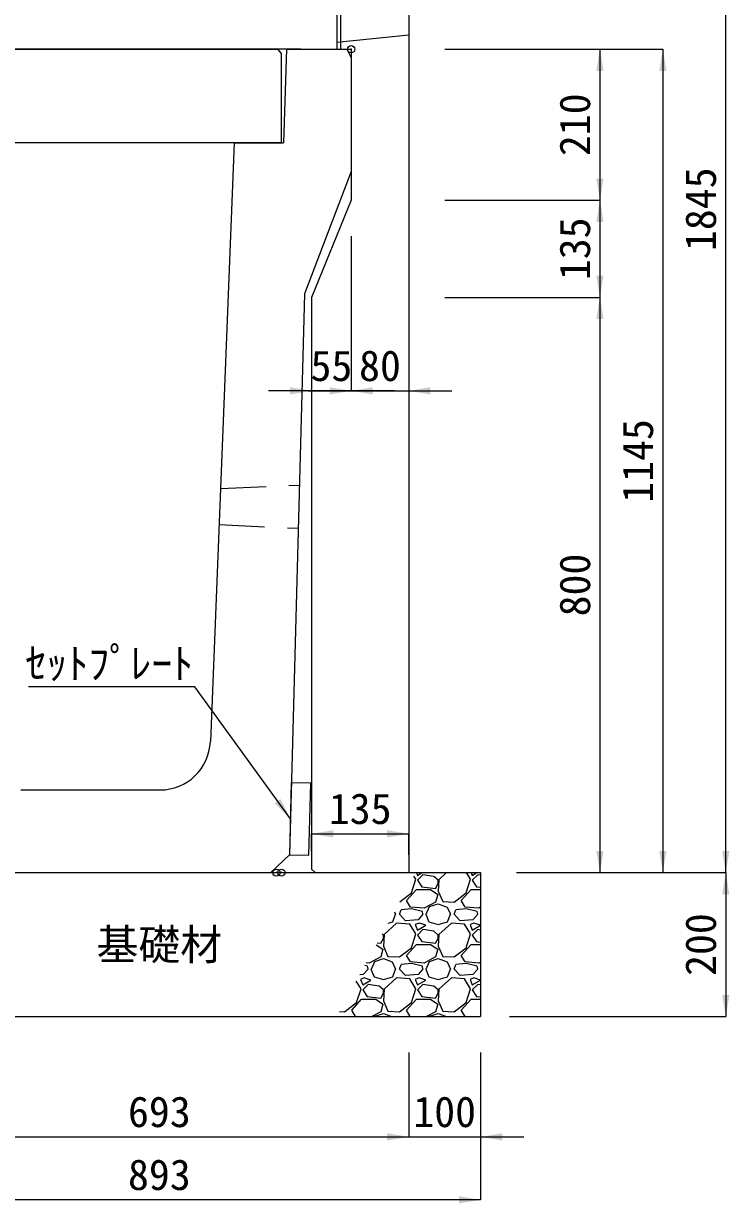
# Model space of a CAD drawing. Units: millimetres at full size. Extents: x 172874 to 217143, y 854931 to 903297.
# Drawn here: x 208384 to 209366, y 860014 to 861654 of the extents above; entities that cross this region are included whole.
import ezdxf
from ezdxf.enums import TextEntityAlignment as Align

# ---------------------------------------------------------------- set-up
doc = ezdxf.new("R2010")
doc.units = ezdxf.units.MM
doc.header["$LTSCALE"] = 20
doc.header["$PDMODE"] = 32
doc.header["$PDSIZE"] = 10
doc.linetypes.add('DASHED', pattern=[7.5, 6, -1.5])
doc.linetypes.add('USER2', pattern=[4.7625, 3.175, -1.5875])
for name, color, linetype, lineweight in [('セットプレート', 3, 'Continuous', 13), ('パネックスKDR', 2, 'Continuous', 13), ('基礎材', 7, 'Continuous', 15), ('寸法線', 7, 'Continuous', 13), ('引出線', 4, 'Continuous', 13), ('本体', 2, 'Continuous', 13), ('補助線', 8, 'Continuous', 13), ('ﾊｯﾁﾝｸﾞ', 7, 'Continuous', 5)]:
    doc.layers.add(name, color=color, linetype=linetype, lineweight=lineweight)
doc.styles.add('ＭＳ ゴシック', font='')
doc.styles.get('ＭＳ ゴシック').set_extended_font_data('MS Gothic')

# ---------------------------------------------------------------- blocks, each defined once
blk = doc.blocks.new('filled_arrow')
at = {"color": 0, "linetype": 'Continuous', "lineweight": -2}
blk.add_solid([(7.5, 1.25), (0, 0), (7.5, -1.25)], dxfattribs=at)

msp = doc.modelspace()

# ---------------------------------------------------------------- linework, layer by layer
at = {"layer": 'セットプレート'}
msp.add_lwpolyline([(208753.99, 860498.51), (208780.98, 860497.79), (208783.66, 860597.75), (208756.67, 860598.48)], close=True, dxfattribs=at)
at = {"layer": 'パネックスKDR', "lineweight": 5}
msp.add_line((208824.9, 862318.52), (208824.9, 861618.52), dxfattribs=at)
at = {"layer": 'パネックスKDR'}
for p, q in [((208919.9, 862318.52), (208919.9, 860473.52)), ((208819.9, 862313.52), (208819.9, 861618.52)), ((208819.9, 861618.52), (208839.9, 861618.52)), ((208839.9, 861618.52), (208839.9, 861408.52)), ((208839.9, 861408.52), (208784.9, 861273.52)), ((208784.9, 861273.52), (208784.9, 860478.52)), ((208784.9, 860478.52), (208789.9, 860473.52)), ((208789.9, 860473.52), (208919.9, 860473.52))]:
    msp.add_line(p, q, dxfattribs=at)
at = {"layer": 'パネックスKDR', "linetype": 'DASHED', "lineweight": 9}
msp.add_line((208819.9, 861628.52), (208919.9, 861638.52), dxfattribs=at)
at = {"layer": '基礎材'}
for p, q in [((208126.48, 860473.52), (209019.9, 860473.52)), ((209019.9, 860473.52), (209019.9, 860273.52)), ((208126.48, 860273.52), (209019.9, 860273.52))]:
    msp.add_line(p, q, dxfattribs=at)
at = {"layer": '寸法線'}
for p, q in [((209360.74, 860473.52), (209360.74, 862318.52)), ((208769.9, 861618.52), (208274.9, 861618.52)), ((208969.9, 861618.52), (209273.24, 861618.52)), ((208969.9, 861618.52), (209185.74, 861618.52)), ((209185.74, 861618.52), (209185.74, 861408.52)), ((209273.24, 861618.52), (209273.24, 860473.52)), ((208969.9, 861408.52), (209185.74, 861408.52)), ((208969.9, 861408.52), (209185.74, 861408.52)), ((209185.74, 861408.52), (209185.74, 861273.52)), ((208839.9, 861358.52), (208839.9, 861143.52)), ((208839.9, 861358.52), (208839.9, 861143.52)), ((208919.9, 861358.52), (208919.9, 861143.52)), ((208969.9, 861273.52), (209185.74, 861273.52)), ((208969.9, 861273.52), (209185.74, 861273.52)), ((209185.74, 861273.52), (209185.74, 860473.52)), ((208784.9, 861223.52), (208784.9, 861143.52)), ((208899.9, 861143.52), (208724.9, 861143.52)), ((208779.9, 861143.52), (208979.9, 861143.52)), ((208784.9, 860527.52), (208919.9, 860527.52)), ((208784.9, 860503.52), (208784.9, 860527.52)), ((208919.9, 860498.52), (208919.9, 860527.52)), ((209069.9, 860473.52), (209360.74, 860473.52)), ((209069.9, 860473.52), (209273.24, 860473.52)), ((209069.9, 860473.52), (209185.74, 860473.52)), ((209069.9, 860473.52), (209360.74, 860473.52)), ((209360.74, 860473.52), (209360.74, 860273.52)), ((209059.9, 860273.52), (209360.74, 860273.52)), ((208919.9, 860223.52), (208919.9, 860106.08)), ((208919.9, 860223.52), (208919.9, 860106.08)), ((209019.9, 860223.52), (209019.9, 860106.08)), ((209019.9, 860223.52), (209019.9, 860018.58)), ((208226.48, 860106.08), (208919.9, 860106.08)), ((208859.9, 860106.08), (209079.9, 860106.08)), ((209019.9, 860018.58), (208126.48, 860018.58))]:
    msp.add_line(p, q, dxfattribs=at)
at = {"layer": '引出線'}
msp.add_lwpolyline([(208755.33, 860548.49), (208622.47, 860731.98), (208391.11, 860731.98)], dxfattribs=at)
at = {"layer": '本体'}
for p, q in [((208749.9, 861618.52), (208745.9, 861488.52)), ((208749.9, 861618.52), (208833.9, 861618.52)), ((208833.9, 861618.52), (208839.9, 861606.52)), ((208839.9, 861606.52), (208839.9, 861448.52)), ((208677.4, 861488.52), (208644.09, 860655.72)), ((208677.4, 861488.52), (208745.9, 861488.52)), ((208839.9, 861448.52), (208774.9, 861278.52)), ((208774.9, 861278.52), (208753.99, 860498.51)), ((208380.66, 860588.52), (208574.14, 860588.52)), ((208728.32, 860473.52), (208753.99, 860498.51)), ((208226.48, 860473.52), (208728.32, 860473.52))]:
    msp.add_line(p, q, dxfattribs=at)
at = {"layer": '本体', "linetype": 'USER2'}
for p, q in [((208658.16, 861007.52), (208767.77, 861012.52)), ((208656.16, 860957.52), (208766.16, 860952.52))]:
    msp.add_line(p, q, dxfattribs=at)
at = {"layer": '本体', "lineweight": 20}
msp.add_lwpolyline([(208212.4, 861612.52), (208217.4, 861618.52), (208737.4, 861618.52), (208742.4, 861612.52), (208742.4, 861488.52), (208212.4, 861488.52)], close=True, dxfattribs=at)
at = {"layer": '本体'}
msp.add_arc((208574.14, 860658.52), 70, 270, 357.70939, dxfattribs=at)
at = {"layer": '補助線'}
for p in [(208839.9, 861618.52), (208735.9, 860473.52), (208735.9, 860473.52), (208742.9, 860473.52), (208742.9, 860473.52), (208742.9, 860473.52), (208742.9, 860473.52)]:
    msp.add_point(p, dxfattribs=at)
at = {"layer": 'ﾊｯﾁﾝｸﾞ'}
for p, q in [((208923.69, 860445.39), (208929.78, 860464.44)), ((208929.78, 860464.44), (208927.22, 860468.64)), ((208930.57, 860473.52), (208932.07, 860469.77)), ((208932.07, 860469.77), (208938.31, 860473.52)), ((208939.69, 860470.54), (208932.07, 860462.92)), ((208932.07, 860462.92), (208938.16, 860453.77)), ((208954.93, 860468.25), (208939.69, 860470.54)), ((208961.02, 860462.92), (208954.93, 860468.25)), ((208961.79, 860463.68), (208961.02, 860447.68)), ((208961.02, 860458.34), (208961.02, 860462.92)), ((208972.57, 860473.52), (208961.79, 860463.68)), ((208999.89, 860445.39), (209005.98, 860464.44)), ((209005.98, 860464.44), (209000.43, 860473.52)), ((209006.77, 860473.52), (209008.27, 860469.77)), ((209008.27, 860469.77), (209014.51, 860473.52)), ((209015.89, 860470.54), (209008.27, 860462.92)), ((209008.27, 860462.92), (209014.36, 860453.77)), ((209019.9, 860469.93), (209015.89, 860470.54)), ((208907.59, 860432.95), (208923.69, 860445.39)), ((208916.83, 860434.72), (208930.54, 860449.96)), ((208930.54, 860449.96), (208950.36, 860449.96)), ((208938.16, 860453.77), (208957.21, 860451.49)), ((208950.36, 860449.96), (208960.26, 860443.1)), ((208957.21, 860451.49), (208961.02, 860458.34)), ((208961.02, 860447.68), (208967.12, 860433.2)), ((208983.12, 860432.44), (208999.89, 860445.39)), ((208993.03, 860434.72), (209006.74, 860449.96)), ((209006.74, 860449.96), (209019.91, 860449.96)), ((209014.36, 860453.77), (209019.9, 860453.11)), ((208922.16, 860425.58), (208916.83, 860434.72)), ((208957.21, 860432.44), (208941.21, 860424.05)), ((208948.83, 860426.34), (208961.02, 860430.15)), ((208960.26, 860443.1), (208957.21, 860432.44)), ((208961.02, 860430.15), (208973.22, 860425.58)), ((208967.12, 860433.2), (208983.12, 860432.44)), ((208998.36, 860425.58), (208993.03, 860434.72)), ((208897.78, 860405), (208901.59, 860415.67)), ((208899.99, 860419.14), (208901.59, 860415.67)), ((208906.92, 860415.67), (208909.21, 860421.77)), ((208915.3, 860406.53), (208906.92, 860415.67)), ((208923.69, 860423.29), (208909.21, 860421.77)), ((208941.21, 860424.05), (208922.16, 860425.58)), ((208938.93, 860419.48), (208923.69, 860423.29)), ((208939.69, 860415.67), (208932.83, 860408.05)), ((208939.69, 860415.67), (208938.93, 860419.48)), ((208943.5, 860415.67), (208948.07, 860405)), ((208944.26, 860415.67), (208948.83, 860426.34)), ((208973.22, 860425.58), (208977.79, 860415.67)), ((208973.98, 860405), (208977.79, 860415.67)), ((208983.12, 860415.67), (208985.41, 860421.77)), ((208991.5, 860406.53), (208983.12, 860415.67)), ((208999.89, 860423.29), (208985.41, 860421.77)), ((209017.41, 860424.05), (208998.36, 860425.58)), ((209015.13, 860419.48), (208999.89, 860423.29)), ((209015.89, 860415.67), (209009.03, 860408.05)), ((209015.89, 860415.67), (209015.13, 860419.48)), ((209019.91, 860425.36), (209017.41, 860424.05)), ((209019.7, 860415.67), (209019.91, 860415.17)), ((208903.11, 860403.48), (208885.59, 860387.48)), ((208891.14, 860403.05), (208897.78, 860405)), ((208921.4, 860401.96), (208903.11, 860403.48)), ((208932.83, 860408.05), (208915.3, 860406.53)), ((208929.78, 860388.24), (208921.4, 860401.96)), ((208934.35, 860403.48), (208929.02, 860401.19)), ((208929.02, 860401.19), (208932.07, 860393.57)), ((208932.07, 860393.57), (208943.5, 860400.43)), ((208943.5, 860400.43), (208934.35, 860403.48)), ((208948.07, 860405), (208961.02, 860401.19)), ((208961.02, 860401.19), (208973.98, 860405)), ((208979.31, 860403.48), (208961.79, 860387.48)), ((208997.6, 860401.96), (208979.31, 860403.48)), ((209009.03, 860408.05), (208991.5, 860406.53)), ((209005.98, 860388.24), (208997.6, 860401.96)), ((209010.55, 860403.48), (209005.22, 860401.19)), ((209005.22, 860401.19), (209008.27, 860393.57)), ((209008.27, 860393.57), (209019.7, 860400.43)), ((209019.7, 860400.43), (209010.55, 860403.48)), ((208881.01, 860375.29), (208884.82, 860382.14)), ((208884.82, 860386.72), (208883.02, 860388.29)), ((208885.59, 860387.48), (208884.82, 860371.48)), ((208884.82, 860382.14), (208884.82, 860386.72)), ((208923.69, 860369.19), (208929.78, 860388.24)), ((208939.69, 860394.34), (208932.07, 860386.72)), ((208932.07, 860386.72), (208938.16, 860377.57)), ((208954.93, 860392.05), (208939.69, 860394.34)), ((208961.02, 860386.72), (208954.93, 860392.05)), ((208957.21, 860375.29), (208961.02, 860382.14)), ((208961.79, 860387.48), (208961.02, 860371.48)), ((208961.02, 860382.14), (208961.02, 860386.72)), ((208999.89, 860369.19), (209005.98, 860388.24)), ((209015.89, 860394.34), (209008.27, 860386.72)), ((209008.27, 860386.72), (209014.36, 860377.57)), ((209019.92, 860393.73), (209015.89, 860394.34)), ((208874.79, 860373.32), (208884.06, 860366.9)), ((208876.19, 860375.87), (208881.01, 860375.29)), ((208884.06, 860366.9), (208881.01, 860356.24)), ((208884.82, 860371.48), (208890.92, 860357)), ((208906.92, 860356.24), (208923.69, 860369.19)), ((208916.83, 860358.52), (208930.54, 860373.76)), ((208930.54, 860373.76), (208950.36, 860373.76)), ((208938.16, 860377.57), (208957.21, 860375.29)), ((208950.36, 860373.76), (208960.26, 860366.9)), ((208960.26, 860366.9), (208957.21, 860356.24)), ((208961.02, 860371.48), (208967.12, 860357)), ((208983.12, 860356.24), (208999.89, 860369.19)), ((208993.03, 860358.52), (209006.74, 860373.76)), ((209006.74, 860373.76), (209019.92, 860373.76)), ((209014.36, 860377.57), (209019.92, 860376.91)), ((208865.01, 860347.85), (208860.96, 860348.18)), ((208881.01, 860356.24), (208865.01, 860347.85)), ((208868.06, 860339.47), (208872.63, 860350.14)), ((208872.63, 860350.14), (208884.82, 860353.95)), ((208884.82, 860353.95), (208897.02, 860349.38)), ((208890.92, 860357), (208906.92, 860356.24)), ((208897.02, 860349.38), (208901.59, 860339.47)), ((208923.69, 860347.09), (208909.21, 860345.57)), ((208922.16, 860349.38), (208916.83, 860358.52)), ((208941.21, 860347.85), (208922.16, 860349.38)), ((208938.93, 860343.28), (208923.69, 860347.09)), ((208957.21, 860356.24), (208941.21, 860347.85)), ((208944.26, 860339.47), (208948.83, 860350.14)), ((208948.83, 860350.14), (208961.02, 860353.95)), ((208961.02, 860353.95), (208973.22, 860349.38)), ((208967.12, 860357), (208983.12, 860356.24)), ((208973.22, 860349.38), (208977.79, 860339.47)), ((208999.89, 860347.09), (208985.41, 860345.57)), ((208998.36, 860349.38), (208993.03, 860358.52)), ((209017.41, 860347.85), (208998.36, 860349.38)), ((209015.13, 860343.28), (208999.89, 860347.09)), ((209019.93, 860349.17), (209017.41, 860347.85)), ((208856.63, 860331.85), (208851.75, 860331.43)), ((208863.49, 860339.47), (208856.63, 860331.85)), ((208862.73, 860343.28), (208858.81, 860344.26)), ((208863.49, 860339.47), (208862.73, 860343.28)), ((208867.3, 860339.47), (208871.87, 860328.8)), ((208897.78, 860328.8), (208901.59, 860339.47)), ((208906.92, 860339.47), (208909.21, 860345.57)), ((208915.3, 860330.33), (208906.92, 860339.47)), ((208932.83, 860331.85), (208915.3, 860330.33)), ((208939.69, 860339.47), (208932.83, 860331.85)), ((208939.69, 860339.47), (208938.93, 860343.28)), ((208943.5, 860339.47), (208948.07, 860328.8)), ((208973.98, 860328.8), (208977.79, 860339.47)), ((208983.12, 860339.47), (208985.41, 860345.57)), ((208991.5, 860330.33), (208983.12, 860339.47)), ((209009.03, 860331.85), (208991.5, 860330.33)), ((209015.89, 860339.47), (209009.03, 860331.85)), ((209015.89, 860339.47), (209015.13, 860343.28)), ((209019.7, 860339.47), (209019.93, 860338.93)), ((208853.58, 860312.04), (208847.01, 860322.8)), ((208858.15, 860327.28), (208852.82, 860324.99)), ((208852.82, 860324.99), (208855.87, 860317.37)), ((208855.87, 860317.37), (208867.3, 860324.23)), ((208863.49, 860318.14), (208855.87, 860310.52)), ((208867.3, 860324.23), (208858.15, 860327.28)), ((208878.73, 860315.85), (208863.49, 860318.14)), ((208871.87, 860328.8), (208884.82, 860324.99)), ((208884.82, 860310.52), (208878.73, 860315.85)), ((208884.82, 860324.99), (208897.78, 860328.8)), ((208903.11, 860327.28), (208885.59, 860311.28)), ((208921.4, 860325.76), (208903.11, 860327.28)), ((208929.78, 860312.04), (208921.4, 860325.76)), ((208934.35, 860327.28), (208929.02, 860324.99)), ((208929.02, 860324.99), (208932.07, 860317.37)), ((208932.07, 860317.37), (208943.5, 860324.23)), ((208939.69, 860318.14), (208932.07, 860310.52)), ((208943.5, 860324.23), (208934.35, 860327.28)), ((208954.93, 860315.85), (208939.69, 860318.14)), ((208948.07, 860328.8), (208961.02, 860324.99)), ((208961.02, 860310.52), (208954.93, 860315.85)), ((208961.02, 860324.99), (208973.98, 860328.8)), ((208979.31, 860327.28), (208961.79, 860311.28)), ((208997.6, 860325.76), (208979.31, 860327.28)), ((209005.98, 860312.04), (208997.6, 860325.76)), ((209010.55, 860327.28), (209005.22, 860324.99)), ((209005.22, 860324.99), (209008.27, 860317.37)), ((209008.27, 860317.37), (209019.7, 860324.23)), ((209015.89, 860318.14), (209008.27, 860310.52)), ((209019.7, 860324.23), (209010.55, 860327.28)), ((209019.94, 860317.53), (209015.89, 860318.14)), ((208840.63, 860282.32), (208854.34, 860297.56)), ((208847.49, 860292.99), (208853.58, 860312.04)), ((208854.34, 860297.56), (208874.16, 860297.56)), ((208855.87, 860310.52), (208861.96, 860301.37)), ((208861.96, 860301.37), (208881.01, 860299.09)), ((208874.16, 860297.56), (208884.06, 860290.7)), ((208881.01, 860299.09), (208884.82, 860305.94)), ((208885.59, 860311.28), (208884.82, 860295.28)), ((208884.82, 860305.94), (208884.82, 860310.52)), ((208916.83, 860282.32), (208930.54, 860297.56)), ((208923.69, 860292.99), (208929.78, 860312.04)), ((208930.54, 860297.56), (208950.36, 860297.56)), ((208932.07, 860310.52), (208938.16, 860301.37)), ((208938.16, 860301.37), (208957.21, 860299.09)), ((208950.36, 860297.56), (208960.26, 860290.7)), ((208957.21, 860299.09), (208961.02, 860305.94)), ((208961.79, 860311.28), (208961.02, 860295.28)), ((208961.02, 860305.94), (208961.02, 860310.52)), ((208993.03, 860282.32), (209006.74, 860297.56)), ((208999.89, 860292.99), (209005.98, 860312.04)), ((209006.74, 860297.56), (209019.94, 860297.56)), ((209008.27, 860310.52), (209014.36, 860301.37)), ((209014.36, 860301.37), (209019.94, 860300.7)), ((208830.72, 860280.04), (208847.49, 860292.99)), ((208845.76, 860273.52), (208840.63, 860282.32)), ((208884.06, 860290.7), (208881.01, 860280.04)), ((208884.82, 860295.28), (208890.92, 860280.8)), ((208890.92, 860280.8), (208906.92, 860280.04)), ((208906.92, 860280.04), (208923.69, 860292.99)), ((208921.96, 860273.52), (208916.83, 860282.32)), ((208960.26, 860290.7), (208957.21, 860280.04)), ((208961.02, 860295.28), (208967.12, 860280.8)), ((208967.12, 860280.8), (208983.12, 860280.04)), ((208983.12, 860280.04), (208999.89, 860292.99)), ((208998.16, 860273.52), (208993.03, 860282.32)), ((208819.9, 860273.52), (208819.9, 860273.52)), ((208823.67, 860280.37), (208830.72, 860280.04)), ((208881.01, 860280.04), (208868.58, 860273.52)), ((208872.45, 860273.52), (208872.63, 860273.94)), ((208872.63, 860273.94), (208884.82, 860277.75)), ((208884.82, 860277.75), (208896.1, 860273.52)), ((208957.21, 860280.04), (208944.78, 860273.52)), ((208948.65, 860273.52), (208948.83, 860273.94)), ((208948.83, 860273.94), (208961.02, 860277.75)), ((208961.02, 860277.75), (208972.3, 860273.52))]:
    msp.add_line(p, q, dxfattribs=at)

# ---------------------------------------------------------------- block references
at = {"layer": '寸法線', "xscale": 4, "yscale": 4}
for p, rotation in [((209185.74, 861618.52), 270), ((209273.24, 861618.52), 270), ((209185.74, 861408.52), 90), ((209185.74, 861408.52), 270), ((209185.74, 861273.52), 90), ((209185.74, 861273.52), 270), ((208784.9, 861143.52), 180), ((208839.9, 861143.52), 180), ((208919.9, 860527.52), 180), ((209185.74, 860473.52), 90), ((209273.24, 860473.52), 90), ((209360.74, 860473.52), 90), ((209360.74, 860473.52), 270), ((209360.74, 860273.52), 90), ((208919.9, 860106.08), 180), ((208919.9, 860106.08), 180), ((209019.9, 860018.58), 180)]:
    msp.add_blockref('filled_arrow', p, dxfattribs=dict(at, rotation=rotation))
for p in [(208839.9, 861143.52), (208919.9, 861143.52), (208784.9, 860527.52), (209019.9, 860106.08)]:
    msp.add_blockref('filled_arrow', p, dxfattribs=at)
at = {"layer": '引出線', "xscale": 4, "yscale": 4, "rotation": 125.9}
msp.add_blockref('filled_arrow', (208755.33, 860548.49), dxfattribs=at)

# ---------------------------------------------------------------- texts
at = {"layer": '寸法線', "style": 'ＭＳ ゴシック'}
for s, p in [('210', (209150.74, 861513.52)), ('1845', (209325.74, 861396.02)), ('135', (209150.74, 861341.02)), ('1145', (209238.24, 861046.02)), ('800', (209150.74, 860873.52)), ('200', (209325.74, 860373.52))]:
    msp.add_text(s, height=42.72, rotation=90, dxfattribs=at).set_placement(p, align=Align.MIDDLE_CENTER)
for s, p in [('80', (208879.9, 861178.52)), ('55', (208812.4, 861178.52)), ('135', (208852.4, 860562.52)), ('基礎材', (208573.19, 860373.52)), ('693', (208573.19, 860141.08)), ('100', (208969.9, 860141.08)), ('893', (208573.19, 860053.58))]:
    msp.add_text(s, height=42.72, dxfattribs=at).set_placement(p, align=Align.MIDDLE_CENTER)
at = {"layer": '引出線', "style": 'ＭＳ ゴシック'}
msp.add_text('ｾｯﾄﾌﾟﾚｰﾄ', height=42.72, dxfattribs=at).set_placement((208620.22, 860785.98), align=Align.TOP_RIGHT)

doc.saveas('drawing.dxf')
